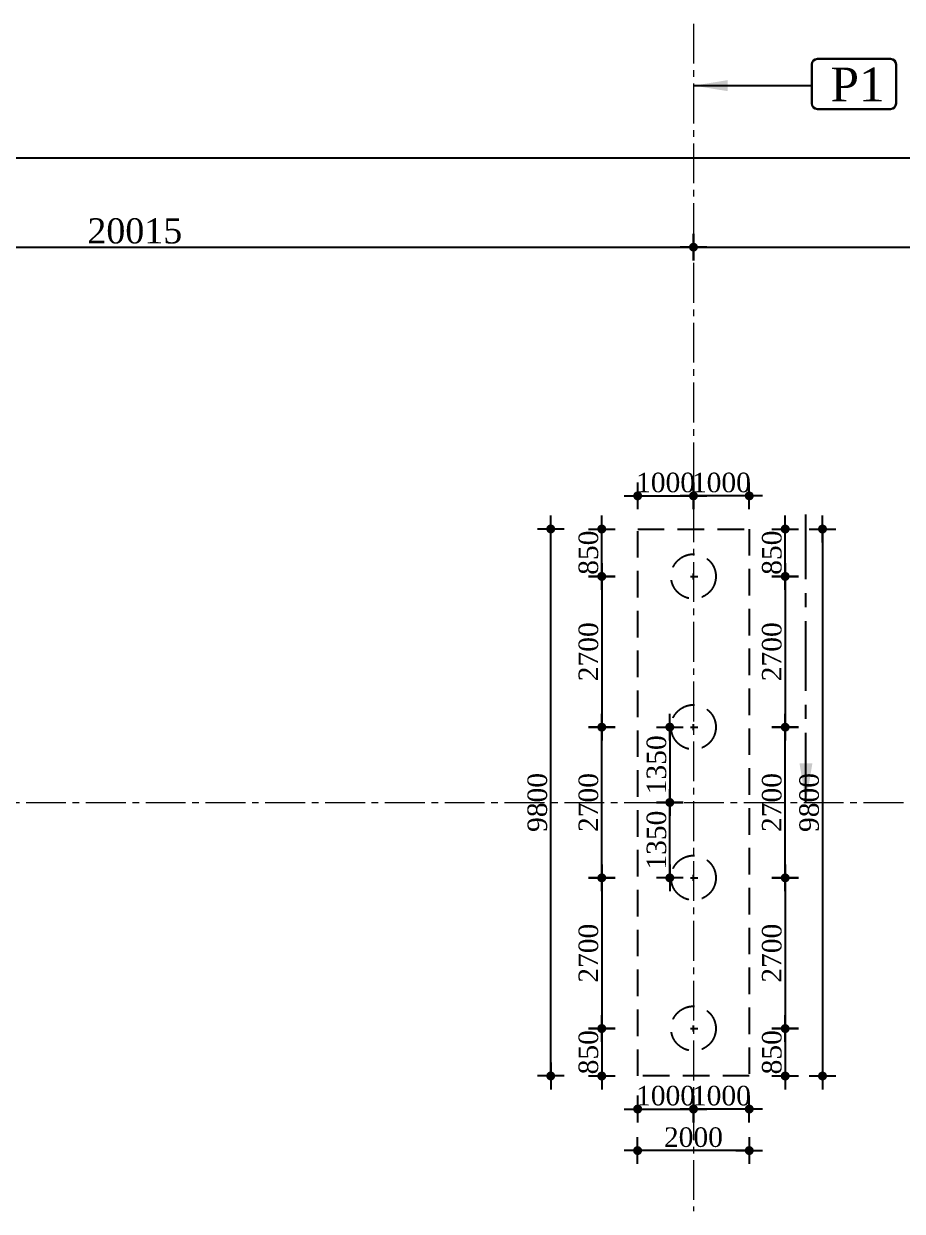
# Model space of a CAD drawing. Header units: millimetres. Extents: x 645430 to 1329725, y -477752 to 44877.
# Drawn here: x 1259694 to 1275431, y -287165 to -265889 of the extents above; entities that cross this region are included whole.
import ezdxf

# ---------------------------------------------------------------- set-up
doc = ezdxf.new("R2010")
doc.units = ezdxf.units.MM
doc.header["$LTSCALE"] = 250
doc.header["$PDMODE"] = 2
for name, pattern in [('ACAD_ISO10W100', [18, 12, -3, 0, -3]), ('CENTER', [2, 1.25, -0.25, 0.25, -0.25]), ('CENTER2', [28.575, 19.05, -3.175, 3.175, -3.175]), ('DASHED', [19.05, 12.7, -6.35]), ('HIDDEN', [9.525, 6.35, -3.175])]:
    doc.linetypes.add(name, pattern=pattern)
for name, color, linetype in [('Center Line', 34, 'Continuous'), ('dim', 4, 'Continuous'), ('Dimision', 4, 'Continuous'), ('Pile', 11, 'Continuous'), ('Pire Line', 11, 'Continuous'), ('TXT', 7, 'Continuous')]:
    doc.layers.add(name, color=color, linetype=linetype)
for name, color, linetype, lineweight in [('centerline', 105, 'ACAD_ISO10W100', 15), ('Diamention', 8, 'Continuous', 25), ('Dimention', 7, 'Continuous', 25)]:
    doc.layers.add(name, color=color, linetype=linetype, lineweight=lineweight)
doc.styles.get("Standard").update_dxf_attribs({"font": 'times.ttf'})
doc.styles.add('TNR', font='times.ttf')
doc.dimstyles.new('ISO-125', dxfattribs={"dimtxt": 125, "dimasz": 1.2, "dimexe": 75, "dimexo": 75, "dimgap": 60, "dimtad": 1, "dimdec": 0, "dimtxsty": 'Standard', "dimblk": 'D_TIC', "dimcen": 52.5, "dimclrd": 256, "dimclre": 256, "dimclrt": 256, "dimadec": 0, "dimazin": 0, "dimtfac": 1, "dimtdec": 0, "dimtix": 1, "dimtmove": 0, "dimatfit": 3, "dimldrblk": 'DOT', "dimfxl": 75, "dimfxlon": 1, "dimlwd": -1, "dimarcsym": 0})
doc.dimstyles.get("Standard").update_dxf_attribs({"dimtxt": 0.5, "dimasz": 0.18, "dimexe": 0.18, "dimexo": 0.0625, "dimgap": 0.09, "dimtad": 0, "dimtih": 1, "dimtoh": 1, "dimdec": 4, "dimzin": 0, "dimdsep": 46, "dimtxsty": 'Standard', "dimcen": 0.09, "dimadec": 0, "dimazin": 0, "dimtfac": 1, "dimtdec": 4, "dimtofl": 0, "dimtmove": 0, "dimatfit": 3, "dimfxl": 1, "dimtolj": 1, "dimtzin": 0, "dimarcsym": 0})

# ---------------------------------------------------------------- blocks, each defined once
blk = doc.blocks.new('D_TIC')
at = {"layer": 'Dimision', "ltscale": 5}
for p, q in [((0, 60), (0, -60)), ((-60, 0), (60, 0))]:
    blk.add_line(p, q, dxfattribs=at)
at = {"layer": 'Dimision', "ltscale": 5, "const_width": 20}
blk.add_lwpolyline([(-10, 0, 1), (10, 0, 1)], format="xyb", close=True, dxfattribs=at)
blk = doc.blocks.new('*D505')
at = {"layer": 'Defpoints', "color": 0, "ltscale": 10, "transparency": 16777216}
for p in [(1251676, -268295), (1251676, -271607, 0), (1321736, -274476, 0)]:
    blk.add_point(p, dxfattribs=at)
at = {"layer": 'dim', "lineweight": -2, "ltscale": 10, "transparency": 16777216}
for p, q in [((1251676, -268370), (1251676, -268220)), ((1321736, -268370), (1321736, -268220))]:
    blk.add_line(p, q, dxfattribs=at)
at = {"layer": 'dim', "ltscale": 10, "transparency": 16777216}
blk.add_line((1321732, -268295), (1251680, -268295), dxfattribs=at)
at = {"layer": 'dim', "ltscale": 10, "transparency": 16777216, "xscale": 4, "yscale": 4, "zscale": 4, "rotation": 180}
blk.add_blockref('D_TIC', (1251676, -268295), dxfattribs=at)
at = {"layer": 'dim', "ltscale": 10, "transparency": 16777216, "xscale": 4, "yscale": 4, "zscale": 4}
blk.add_blockref('D_TIC', (1321736, -268295), dxfattribs=at)
at = {"layer": 'dim', "ltscale": 10, "transparency": 16777216, "insert": (1286706, -268005), "char_height": 450, "attachment_point": 5}
blk.add_mtext('70060', dxfattribs=at)
blk = doc.blocks.new('_Dot')
at = {"color": 0, "linetype": 'ByBlock', "lineweight": -2}
blk.add_line((-0.5, 0), (-1, 0), dxfattribs=at)
at = {"color": 0, "linetype": 'ByBlock', "const_width": 0.5}
blk.add_lwpolyline([(-0.25, 0, 1), (0.25, 0, 1)], format="xyb", close=True, dxfattribs=at)
blk = doc.blocks.new('*D506')
at = {"layer": 'Defpoints', "color": 0, "ltscale": 10, "transparency": 16777216}
for p in [(1301721, -269892), (1301721, -271474, 0), (1271691, -272760, 0)]:
    blk.add_point(p, dxfattribs=at)
at = {"layer": 'dim', "lineweight": -2, "ltscale": 10, "transparency": 16777216}
for p, q in [((1271691, -269967), (1271691, -269817)), ((1301721, -269967), (1301721, -269817))]:
    blk.add_line(p, q, dxfattribs=at)
at = {"layer": 'dim', "ltscale": 10, "transparency": 16777216}
blk.add_line((1271695, -269892), (1301717, -269892), dxfattribs=at)
at = {"layer": 'dim', "ltscale": 10, "transparency": 16777216, "xscale": 4, "yscale": 4, "zscale": 4, "rotation": 180}
blk.add_blockref('D_TIC', (1271691, -269892), dxfattribs=at)
at = {"layer": 'dim', "ltscale": 10, "transparency": 16777216, "xscale": 4, "yscale": 4, "zscale": 4}
blk.add_blockref('D_TIC', (1301721, -269892), dxfattribs=at)
at = {"layer": 'dim', "ltscale": 10, "transparency": 16777216, "insert": (1286706, -269603), "char_height": 450, "attachment_point": 5}
blk.add_mtext('30030', dxfattribs=at)
blk = doc.blocks.new('*D513')
at = {"layer": 'Defpoints', "color": 0, "ltscale": 10, "transparency": 16777216}
for p in [(1271691, -269108, 0), (1251676, -269436, 0), (1271691, -269892)]:
    blk.add_point(p, dxfattribs=at)
at = {"layer": 'dim', "lineweight": -2, "ltscale": 10, "transparency": 16777216}
for p, q in [((1251676, -269817), (1251676, -269967)), ((1271691, -269817), (1271691, -269967))]:
    blk.add_line(p, q, dxfattribs=at)
at = {"layer": 'dim', "ltscale": 10, "transparency": 16777216}
blk.add_line((1251680, -269892), (1271687, -269892), dxfattribs=at)
at = {"layer": 'dim', "ltscale": 10, "transparency": 16777216, "xscale": 4, "yscale": 4, "zscale": 4, "rotation": 180}
blk.add_blockref('D_TIC', (1251676, -269892), dxfattribs=at)
at = {"layer": 'dim', "ltscale": 10, "transparency": 16777216, "xscale": 4, "yscale": 4, "zscale": 4}
blk.add_blockref('D_TIC', (1271691, -269892), dxfattribs=at)
at = {"layer": 'dim', "ltscale": 10, "transparency": 16777216, "insert": (1261683, -269603), "char_height": 450, "attachment_point": 5}
blk.add_mtext('20015', dxfattribs=at)
blk = doc.blocks.new('*D467')
at = {"layer": 'Defpoints', "color": 0, "ltscale": 10, "transparency": 16777216}
for p in [(1273290, -274942), (1273290, -284742), (1274002, -284742)]:
    blk.add_point(p, dxfattribs=at)
at = {"layer": 'dim', "lineweight": -2, "ltscale": 10, "transparency": 16777216}
for p, q in [((1273927, -274942), (1274077, -274942)), ((1273927, -284742), (1274077, -284742))]:
    blk.add_line(p, q, dxfattribs=at)
at = {"layer": 'dim', "ltscale": 10, "transparency": 16777216}
blk.add_line((1274002, -274946), (1274002, -284738), dxfattribs=at)
at = {"layer": 'dim', "ltscale": 10, "transparency": 16777216, "xscale": 4, "yscale": 4, "zscale": 4}
for p, rotation in [((1274002, -274942), 90), ((1274002, -284742), 270)]:
    blk.add_blockref('D_TIC', p, dxfattribs=dict(at, rotation=rotation))
at = {"layer": 'dim', "ltscale": 10, "transparency": 16777216, "insert": (1273764, -279842), "char_height": 350, "attachment_point": 5, "rotation": 90}
blk.add_mtext('9800', dxfattribs=at)
blk = doc.blocks.new('*D468')
at = {"layer": 'Defpoints', "color": 0, "ltscale": 10, "transparency": 16777216}
for p in [(1272908, -275791), (1272908, -278492), (1273334, -278492)]:
    blk.add_point(p, dxfattribs=at)
at = {"layer": 'dim', "lineweight": -2, "ltscale": 10, "transparency": 16777216}
for p, q in [((1273259, -275791), (1273409, -275791)), ((1273259, -278492), (1273409, -278492))]:
    blk.add_line(p, q, dxfattribs=at)
at = {"layer": 'dim', "ltscale": 10, "transparency": 16777216}
blk.add_line((1273334, -275795), (1273334, -278488), dxfattribs=at)
at = {"layer": 'dim', "ltscale": 10, "transparency": 16777216, "xscale": 4, "yscale": 4, "zscale": 4}
for p, rotation in [((1273334, -275791), 90), ((1273334, -278492), 270)]:
    blk.add_blockref('D_TIC', p, dxfattribs=dict(at, rotation=rotation))
at = {"layer": 'dim', "ltscale": 10, "transparency": 16777216, "insert": (1273095, -277141), "char_height": 350, "attachment_point": 5, "rotation": 90}
blk.add_mtext('2700', dxfattribs=at)
blk = doc.blocks.new('*D469')
at = {"layer": 'Defpoints', "color": 0, "ltscale": 10, "transparency": 16777216}
for p in [(1272908, -283892), (1273088, -284742), (1273334, -284742)]:
    blk.add_point(p, dxfattribs=at)
at = {"layer": 'dim', "lineweight": -2, "ltscale": 10, "transparency": 16777216}
for p, q in [((1273259, -283892), (1273409, -283892)), ((1273259, -284742), (1273409, -284742))]:
    blk.add_line(p, q, dxfattribs=at)
at = {"layer": 'dim', "ltscale": 10, "transparency": 16777216}
blk.add_line((1273334, -283896), (1273334, -284738), dxfattribs=at)
at = {"layer": 'dim', "ltscale": 10, "transparency": 16777216, "xscale": 4, "yscale": 4, "zscale": 4}
for p, rotation in [((1273334, -283892), 90), ((1273334, -284742), 270)]:
    blk.add_blockref('D_TIC', p, dxfattribs=dict(at, rotation=rotation))
at = {"layer": 'dim', "ltscale": 10, "transparency": 16777216, "insert": (1273096, -284317), "char_height": 350, "attachment_point": 5, "rotation": 90}
blk.add_mtext('850', dxfattribs=at)
blk = doc.blocks.new('*D470')
at = {"layer": 'Defpoints', "color": 0, "ltscale": 10, "transparency": 16777216}
for p in [(1273088, -274942), (1273334, -274942), (1272908, -275791)]:
    blk.add_point(p, dxfattribs=at)
at = {"layer": 'dim', "lineweight": -2, "ltscale": 10, "transparency": 16777216}
for p, q in [((1273259, -274942), (1273409, -274942)), ((1273259, -275791), (1273409, -275791))]:
    blk.add_line(p, q, dxfattribs=at)
at = {"layer": 'dim', "ltscale": 10, "transparency": 16777216}
blk.add_line((1273334, -275787), (1273334, -274946), dxfattribs=at)
at = {"layer": 'dim', "ltscale": 10, "transparency": 16777216, "xscale": 4, "yscale": 4, "zscale": 4}
for p, rotation in [((1273334, -274942), 90), ((1273334, -275791), 270)]:
    blk.add_blockref('D_TIC', p, dxfattribs=dict(at, rotation=rotation))
at = {"layer": 'dim', "ltscale": 10, "transparency": 16777216, "insert": (1273096, -275366), "char_height": 350, "attachment_point": 5, "rotation": 90}
blk.add_mtext('850', dxfattribs=at)
blk = doc.blocks.new('*D471')
at = {"layer": 'Defpoints', "color": 0, "ltscale": 10, "transparency": 16777216}
for p in [(1272908, -278492), (1273334, -278492), (1272708, -281192)]:
    blk.add_point(p, dxfattribs=at)
at = {"layer": 'dim', "lineweight": -2, "ltscale": 10, "transparency": 16777216}
for p, q in [((1273259, -278492), (1273409, -278492)), ((1273259, -281192), (1273409, -281192))]:
    blk.add_line(p, q, dxfattribs=at)
at = {"layer": 'dim', "ltscale": 10, "transparency": 16777216}
blk.add_line((1273334, -281188), (1273334, -278496), dxfattribs=at)
at = {"layer": 'dim', "ltscale": 10, "transparency": 16777216, "xscale": 4, "yscale": 4, "zscale": 4}
for p, rotation in [((1273334, -278492), 90), ((1273334, -281192), 270)]:
    blk.add_blockref('D_TIC', p, dxfattribs=dict(at, rotation=rotation))
at = {"layer": 'dim', "ltscale": 10, "transparency": 16777216, "insert": (1273095, -279842), "char_height": 350, "attachment_point": 5, "rotation": 90}
blk.add_mtext('2700', dxfattribs=at)
blk = doc.blocks.new('*D472')
at = {"layer": 'Defpoints', "color": 0, "ltscale": 10, "transparency": 16777216}
for p in [(1271691, -283891), (1269985, -284742), (1270048, -284742)]:
    blk.add_point(p, dxfattribs=at)
at = {"layer": 'dim', "lineweight": -2, "ltscale": 10, "transparency": 16777216}
for p, q in [((1270123, -283891), (1269973, -283891)), ((1270048, -284742), (1270123, -284742))]:
    blk.add_line(p, q, dxfattribs=at)
at = {"layer": 'dim', "ltscale": 10, "transparency": 16777216}
blk.add_line((1270048, -283895), (1270048, -284738), dxfattribs=at)
at = {"layer": 'dim', "ltscale": 10, "transparency": 16777216, "xscale": 4, "yscale": 4, "zscale": 4}
for p, rotation in [((1270048, -283891), 90), ((1270048, -284742), 270)]:
    blk.add_blockref('D_TIC', p, dxfattribs=dict(at, rotation=rotation))
at = {"layer": 'dim', "ltscale": 10, "transparency": 16777216, "insert": (1269810, -284316), "char_height": 350, "attachment_point": 5, "rotation": 90}
blk.add_mtext('850', dxfattribs=at)
blk = doc.blocks.new('*D473')
at = {"layer": 'Defpoints', "color": 0, "ltscale": 10, "transparency": 16777216}
for p in [(1270048, -274942), (1270691, -274942), (1271691, -275791)]:
    blk.add_point(p, dxfattribs=at)
at = {"layer": 'dim', "lineweight": -2, "ltscale": 10, "transparency": 16777216}
for p, q in [((1270123, -274942), (1269973, -274942)), ((1270123, -275791), (1269973, -275791))]:
    blk.add_line(p, q, dxfattribs=at)
at = {"layer": 'dim', "ltscale": 10, "transparency": 16777216}
blk.add_line((1270048, -275787), (1270048, -274946), dxfattribs=at)
at = {"layer": 'dim', "ltscale": 10, "transparency": 16777216, "xscale": 4, "yscale": 4, "zscale": 4}
for p, rotation in [((1270048, -274942), 90), ((1270048, -275791), 270)]:
    blk.add_blockref('D_TIC', p, dxfattribs=dict(at, rotation=rotation))
at = {"layer": 'dim', "ltscale": 10, "transparency": 16777216, "insert": (1269810, -275366), "char_height": 350, "attachment_point": 5, "rotation": 90}
blk.add_mtext('850', dxfattribs=at)
blk = doc.blocks.new('*D474')
at = {"layer": 'Defpoints', "color": 0, "ltscale": 10, "transparency": 16777216}
for p in [(1272708, -281192), (1272908, -283892), (1273334, -283892)]:
    blk.add_point(p, dxfattribs=at)
at = {"layer": 'dim', "lineweight": -2, "ltscale": 10, "transparency": 16777216}
for p, q in [((1273259, -281192), (1273409, -281192)), ((1273259, -283892), (1273409, -283892))]:
    blk.add_line(p, q, dxfattribs=at)
at = {"layer": 'dim', "ltscale": 10, "transparency": 16777216}
blk.add_line((1273334, -281196), (1273334, -283888), dxfattribs=at)
at = {"layer": 'dim', "ltscale": 10, "transparency": 16777216, "xscale": 4, "yscale": 4, "zscale": 4}
for p, rotation in [((1273334, -281192), 90), ((1273334, -283892), 270)]:
    blk.add_blockref('D_TIC', p, dxfattribs=dict(at, rotation=rotation))
at = {"layer": 'dim', "ltscale": 10, "transparency": 16777216, "insert": (1273095, -282542), "char_height": 350, "attachment_point": 5, "rotation": 90}
blk.add_mtext('2700', dxfattribs=at)
blk = doc.blocks.new('*D515')
at = {"layer": 'Defpoints', "color": 0, "ltscale": 10, "transparency": 16777216}
for p in [(1271691, -283944), (1272690, -284742), (1271691, -285334)]:
    blk.add_point(p, dxfattribs=at)
at = {"layer": 'dim', "lineweight": -2, "ltscale": 10, "transparency": 16777216}
for p, q in [((1271691, -285259), (1271691, -285409)), ((1272690, -285259), (1272690, -285409))]:
    blk.add_line(p, q, dxfattribs=at)
at = {"layer": 'dim', "ltscale": 10, "transparency": 16777216}
for p, q in [((1271687, -285334), (1271683, -285334)), ((1272690, -285334), (1271691, -285334)), ((1272694, -285334), (1272698, -285334))]:
    blk.add_line(p, q, dxfattribs=at)
at = {"layer": 'dim', "ltscale": 10, "transparency": 16777216, "xscale": 4, "yscale": 4, "zscale": 4}
blk.add_blockref('D_TIC', (1271691, -285334), dxfattribs=at)
at = {"layer": 'dim', "ltscale": 10, "transparency": 16777216, "xscale": 4, "yscale": 4, "zscale": 4, "rotation": 180}
blk.add_blockref('D_TIC', (1272690, -285334), dxfattribs=at)
at = {"layer": 'dim', "ltscale": 10, "transparency": 16777216, "insert": (1272191, -285096), "char_height": 350, "attachment_point": 5}
blk.add_mtext('1000', dxfattribs=at)
blk = doc.blocks.new('*D479')
at = {"layer": 'Defpoints', "color": 0, "ltscale": 10, "transparency": 16777216}
for p in [(1271691, -283944), (1270691, -284742), (1271691, -285334)]:
    blk.add_point(p, dxfattribs=at)
at = {"layer": 'dim', "lineweight": -2, "ltscale": 10, "transparency": 16777216}
for p, q in [((1270691, -285259), (1270691, -285409)), ((1271691, -285259), (1271691, -285409))]:
    blk.add_line(p, q, dxfattribs=at)
at = {"layer": 'dim', "ltscale": 10, "transparency": 16777216}
for p, q in [((1270687, -285334), (1270683, -285334)), ((1270691, -285334), (1271691, -285334)), ((1271695, -285334), (1271699, -285334))]:
    blk.add_line(p, q, dxfattribs=at)
at = {"layer": 'dim', "ltscale": 10, "transparency": 16777216, "xscale": 4, "yscale": 4, "zscale": 4}
blk.add_blockref('D_TIC', (1270691, -285334), dxfattribs=at)
at = {"layer": 'dim', "ltscale": 10, "transparency": 16777216, "xscale": 4, "yscale": 4, "zscale": 4, "rotation": 180}
blk.add_blockref('D_TIC', (1271691, -285334), dxfattribs=at)
at = {"layer": 'dim', "ltscale": 10, "transparency": 16777216, "insert": (1271191, -285096), "char_height": 350, "attachment_point": 5}
blk.add_mtext('1000', dxfattribs=at)
blk = doc.blocks.new('*D480')
at = {"layer": 'Defpoints', "color": 0, "ltscale": 10, "transparency": 16777216}
for p in [(1270690, -284213), (1272690, -284244), (1270690, -286078)]:
    blk.add_point(p, dxfattribs=at)
at = {"layer": 'dim', "lineweight": -2, "ltscale": 10, "transparency": 16777216}
for p, q in [((1270690, -286003), (1270690, -286153)), ((1272690, -286003), (1272690, -286153))]:
    blk.add_line(p, q, dxfattribs=at)
at = {"layer": 'dim', "ltscale": 10, "transparency": 16777216}
blk.add_line((1272686, -286078), (1270694, -286078), dxfattribs=at)
at = {"layer": 'dim', "ltscale": 10, "transparency": 16777216, "xscale": 4, "yscale": 4, "zscale": 4, "rotation": 180}
blk.add_blockref('D_TIC', (1270690, -286078), dxfattribs=at)
at = {"layer": 'dim', "ltscale": 10, "transparency": 16777216, "xscale": 4, "yscale": 4, "zscale": 4}
blk.add_blockref('D_TIC', (1272690, -286078), dxfattribs=at)
at = {"layer": 'dim', "ltscale": 10, "transparency": 16777216, "insert": (1271690, -285840), "char_height": 350, "attachment_point": 5}
blk.add_mtext('2000', dxfattribs=at)
blk = doc.blocks.new('*D481')
at = {"layer": 'Defpoints', "color": 0, "ltscale": 10, "transparency": 16777216}
for p in [(1271691, -274348), (1272690, -274941), (1271691, -275739)]:
    blk.add_point(p, dxfattribs=at)
at = {"layer": 'dim', "ltscale": 10, "transparency": 16777216}
for p, q in [((1271687, -274348), (1271683, -274348)), ((1272690, -274348), (1271691, -274348)), ((1272694, -274348), (1272698, -274348))]:
    blk.add_line(p, q, dxfattribs=at)
at = {"layer": 'dim', "lineweight": -2, "ltscale": 10, "transparency": 16777216}
for p, q in [((1271691, -274423), (1271691, -274273)), ((1272690, -274423), (1272690, -274273))]:
    blk.add_line(p, q, dxfattribs=at)
at = {"layer": 'dim', "ltscale": 10, "transparency": 16777216, "xscale": 4, "yscale": 4, "zscale": 4}
blk.add_blockref('D_TIC', (1271691, -274348), dxfattribs=at)
at = {"layer": 'dim', "ltscale": 10, "transparency": 16777216, "xscale": 4, "yscale": 4, "zscale": 4, "rotation": 180}
blk.add_blockref('D_TIC', (1272690, -274348), dxfattribs=at)
at = {"layer": 'dim', "ltscale": 10, "transparency": 16777216, "insert": (1272191, -274110), "char_height": 350, "attachment_point": 5}
blk.add_mtext('1000', dxfattribs=at)
blk = doc.blocks.new('*D482')
at = {"layer": 'Defpoints', "color": 0, "ltscale": 10, "transparency": 16777216}
for p in [(1271691, -274348), (1270691, -274941), (1271691, -275739)]:
    blk.add_point(p, dxfattribs=at)
at = {"layer": 'dim', "ltscale": 10, "transparency": 16777216}
for p, q in [((1270687, -274348), (1270683, -274348)), ((1270691, -274348), (1271691, -274348)), ((1271695, -274348), (1271699, -274348))]:
    blk.add_line(p, q, dxfattribs=at)
at = {"layer": 'dim', "lineweight": -2, "ltscale": 10, "transparency": 16777216}
for p, q in [((1270691, -274423), (1270691, -274273)), ((1271691, -274423), (1271691, -274273))]:
    blk.add_line(p, q, dxfattribs=at)
at = {"layer": 'dim', "ltscale": 10, "transparency": 16777216, "xscale": 4, "yscale": 4, "zscale": 4}
blk.add_blockref('D_TIC', (1270691, -274348), dxfattribs=at)
at = {"layer": 'dim', "ltscale": 10, "transparency": 16777216, "xscale": 4, "yscale": 4, "zscale": 4, "rotation": 180}
blk.add_blockref('D_TIC', (1271691, -274348), dxfattribs=at)
at = {"layer": 'dim', "ltscale": 10, "transparency": 16777216, "insert": (1271191, -274110), "char_height": 350, "attachment_point": 5}
blk.add_mtext('1000', dxfattribs=at)
blk = doc.blocks.new('*D483')
at = {"layer": 'Defpoints', "color": 0, "ltscale": 10, "transparency": 16777216}
for p in [(1270474, -275791), (1270048, -278492), (1270474, -278492)]:
    blk.add_point(p, dxfattribs=at)
at = {"layer": 'dim', "lineweight": -2, "ltscale": 10, "transparency": 16777216}
for p, q in [((1270123, -275791), (1269973, -275791)), ((1270123, -278492), (1269973, -278492))]:
    blk.add_line(p, q, dxfattribs=at)
at = {"layer": 'dim', "ltscale": 10, "transparency": 16777216}
blk.add_line((1270048, -275795), (1270048, -278488), dxfattribs=at)
at = {"layer": 'dim', "ltscale": 10, "transparency": 16777216, "xscale": 4, "yscale": 4, "zscale": 4}
for p, rotation in [((1270048, -275791), 90), ((1270048, -278492), 270)]:
    blk.add_blockref('D_TIC', p, dxfattribs=dict(at, rotation=rotation))
at = {"layer": 'dim', "ltscale": 10, "transparency": 16777216, "insert": (1269810, -277141), "char_height": 350, "attachment_point": 5, "rotation": 90}
blk.add_mtext('2700', dxfattribs=at)
blk = doc.blocks.new('*D484')
at = {"layer": 'Defpoints', "color": 0, "ltscale": 10, "transparency": 16777216}
for p in [(1270048, -278492), (1270474, -278492), (1270674, -281192)]:
    blk.add_point(p, dxfattribs=at)
at = {"layer": 'dim', "lineweight": -2, "ltscale": 10, "transparency": 16777216}
for p, q in [((1270123, -278492), (1269973, -278492)), ((1270123, -281192), (1269973, -281192))]:
    blk.add_line(p, q, dxfattribs=at)
at = {"layer": 'dim', "ltscale": 10, "transparency": 16777216}
blk.add_line((1270048, -281188), (1270048, -278496), dxfattribs=at)
at = {"layer": 'dim', "ltscale": 10, "transparency": 16777216, "xscale": 4, "yscale": 4, "zscale": 4}
for p, rotation in [((1270048, -278492), 90), ((1270048, -281192), 270)]:
    blk.add_blockref('D_TIC', p, dxfattribs=dict(at, rotation=rotation))
at = {"layer": 'dim', "ltscale": 10, "transparency": 16777216, "insert": (1269810, -279842), "char_height": 350, "attachment_point": 5, "rotation": 90}
blk.add_mtext('2700', dxfattribs=at)
blk = doc.blocks.new('*D485')
at = {"layer": 'Defpoints', "color": 0, "ltscale": 10, "transparency": 16777216}
for p in [(1270674, -281192), (1270048, -283892), (1270474, -283892)]:
    blk.add_point(p, dxfattribs=at)
at = {"layer": 'dim', "lineweight": -2, "ltscale": 10, "transparency": 16777216}
for p, q in [((1270123, -281192), (1269973, -281192)), ((1270123, -283892), (1269973, -283892))]:
    blk.add_line(p, q, dxfattribs=at)
at = {"layer": 'dim', "ltscale": 10, "transparency": 16777216}
blk.add_line((1270048, -281196), (1270048, -283888), dxfattribs=at)
at = {"layer": 'dim', "ltscale": 10, "transparency": 16777216, "xscale": 4, "yscale": 4, "zscale": 4}
for p, rotation in [((1270048, -281192), 90), ((1270048, -283892), 270)]:
    blk.add_blockref('D_TIC', p, dxfattribs=dict(at, rotation=rotation))
at = {"layer": 'dim', "ltscale": 10, "transparency": 16777216, "insert": (1269810, -282542), "char_height": 350, "attachment_point": 5, "rotation": 90}
blk.add_mtext('2700', dxfattribs=at)
blk = doc.blocks.new('*D486')
at = {"layer": 'Defpoints', "color": 0, "ltscale": 10, "transparency": 16777216}
for p in [(1271267, -279841), (1271691, -279841, 0), (1271893, -281192)]:
    blk.add_point(p, dxfattribs=at)
at = {"layer": 'dim', "lineweight": -2, "ltscale": 10, "transparency": 16777216}
for p, q in [((1271342, -279841), (1271192, -279841)), ((1271342, -281192), (1271192, -281192))]:
    blk.add_line(p, q, dxfattribs=at)
at = {"layer": 'dim', "ltscale": 10, "transparency": 16777216}
blk.add_line((1271267, -281188), (1271267, -279845), dxfattribs=at)
at = {"layer": 'dim', "ltscale": 10, "transparency": 16777216, "xscale": 4, "yscale": 4, "zscale": 4}
for p, rotation in [((1271267, -279841), 90), ((1271267, -281192), 270)]:
    blk.add_blockref('D_TIC', p, dxfattribs=dict(at, rotation=rotation))
at = {"layer": 'dim', "ltscale": 10, "transparency": 16777216, "insert": (1271029, -280516), "char_height": 350, "attachment_point": 5, "rotation": 90}
blk.add_mtext('1350', dxfattribs=at)
blk = doc.blocks.new('*D487')
at = {"layer": 'Defpoints', "color": 0, "ltscale": 10, "transparency": 16777216}
for p in [(1271893, -278491), (1271267, -279841), (1271691, -279841, 0)]:
    blk.add_point(p, dxfattribs=at)
at = {"layer": 'dim', "lineweight": -2, "ltscale": 10, "transparency": 16777216}
for p, q in [((1271342, -278491), (1271192, -278491)), ((1271342, -279841), (1271192, -279841))]:
    blk.add_line(p, q, dxfattribs=at)
at = {"layer": 'dim', "ltscale": 10, "transparency": 16777216}
blk.add_line((1271267, -278495), (1271267, -279837), dxfattribs=at)
at = {"layer": 'dim', "ltscale": 10, "transparency": 16777216, "xscale": 4, "yscale": 4, "zscale": 4}
for p, rotation in [((1271267, -278491), 90), ((1271267, -279841), 270)]:
    blk.add_blockref('D_TIC', p, dxfattribs=dict(at, rotation=rotation))
at = {"layer": 'dim', "ltscale": 10, "transparency": 16777216, "insert": (1271029, -279166), "char_height": 350, "attachment_point": 5, "rotation": 90}
blk.add_mtext('1350', dxfattribs=at)
blk = doc.blocks.new('*D488')
at = {"layer": 'Defpoints', "color": 0, "ltscale": 10, "transparency": 16777216}
for p in [(1269134, -274941), (1270691, -274941), (1270689, -284741, 0)]:
    blk.add_point(p, dxfattribs=at)
at = {"layer": 'dim', "lineweight": -2, "ltscale": 10, "transparency": 16777216}
for p, q in [((1269209, -274941), (1269059, -274941)), ((1269209, -284741), (1269059, -284741))]:
    blk.add_line(p, q, dxfattribs=at)
at = {"layer": 'dim', "ltscale": 10, "transparency": 16777216}
blk.add_line((1269134, -284737), (1269134, -274945), dxfattribs=at)
at = {"layer": 'dim', "ltscale": 10, "transparency": 16777216, "xscale": 4, "yscale": 4, "zscale": 4}
for p, rotation in [((1269134, -274941), 90), ((1269134, -284741), 270)]:
    blk.add_blockref('D_TIC', p, dxfattribs=dict(at, rotation=rotation))
at = {"layer": 'dim', "ltscale": 10, "transparency": 16777216, "insert": (1268895, -279841), "char_height": 350, "attachment_point": 5, "rotation": 90}
blk.add_mtext('9800', dxfattribs=at)

msp = doc.modelspace()

# ---------------------------------------------------------------- linework, layer by layer
at = {"color": 5, "lineweight": 30}
for p, q in [((1275220.2, -266519.3, -4.6), (1273912, -266519.3, -4.6)), ((1273812, -266619.3, -4.6), (1273812, -267317.2, -4.6)), ((1275320.2, -267317.2, -4.6), (1275320.2, -266619.3, -4.6)), ((1273912, -267417.2, -4.6), (1275220.2, -267417.2, -4.6))]:
    msp.add_line(p, q, dxfattribs=at)
for centre, start, end in [((1273912, -266619.3, -4.6), 90, 180), ((1275220.2, -266619.3, -4.6), 0, 90), ((1273912, -267317.2, -4.6), 180, 270), ((1275220.2, -267317.2, -4.6), 270, 0)]:
    msp.add_arc(centre, 100, start, end, dxfattribs=at)
at = {"layer": 'Center Line'}
for p, q in [((1271638.4, -275791.2, 0), (1271768.4, -275791.2, 0)), ((1271690.9, -275843.7, 0), (1271690.9, -275738.7, 0)), ((1271638.4, -278491.6, 0), (1271768.4, -278491.6, 0)), ((1271690.9, -278544.1, 0), (1271690.9, -278439.1, 0)), ((1271638.4, -281191.6, 0), (1271768.4, -281191.6, 0)), ((1271690.9, -281244.1, 0), (1271690.9, -281139.1, 0)), ((1271638.4, -283891.6, 0), (1271768.4, -283891.6, 0)), ((1271690.9, -283943.6, 0), (1271690.9, -283838.6, 0)), ((1271690.9, -283944.1, 0), (1271690.9, -283839.1, 0))]:
    msp.add_line(p, q, dxfattribs=at)
at = {"layer": 'centerline', "linetype": 'CENTER2', "ltscale": 0.15}
msp.add_line((1271690.9, -265889.1, 0), (1271690.9, -287165, 0), dxfattribs=at)
msp.add_lwpolyline([(1246875.9, -279841.1), (1326961.1, -279841.1)], dxfattribs=at)
at = {"layer": 'Pile', "linetype": 'DASHED', "ltscale": 0.15}
for p, q in [((1270691.4, -284740.6, 0), (1270691.4, -274941.6, 0)), ((1270691.4, -274941.6, 0), (1272690.4, -274941.6, 0)), ((1272690.4, -274941.6, 0), (1272690.4, -284741.6, 0)), ((1272690.4, -284741.6, 0), (1270691.4, -284740.6, 0))]:
    msp.add_line(p, q, dxfattribs=at)
at = {"layer": 'Pire Line', "linetype": 'HIDDEN', "ltscale": 0.3}
for centre in [(1271690.9, -275791.2, 0), (1271690.9, -278491.6, 0), (1271690.9, -281191.6, 0), (1271690.9, -283891.6, 0)]:
    msp.add_circle(centre, 400.4, dxfattribs=at)

# ---------------------------------------------------------------- texts
at = {"layer": 'TXT', "style": 'TNR'}
msp.add_text('P1', height=607.5, dxfattribs=at).set_placement((1274145.6, -267280.9, -4.6))

# ---------------------------------------------------------------- dimensions: what is measured, and where the dimension line sits
at = {"layer": 'dim', "color": 2, "ltscale": 10}
dim = msp.add_linear_dim(base=(1251675.9, -268294.6, 0), p1=(1321736.1, -274476.4, 0), p2=(1251675.9, -271606.7, 0), dimstyle='ISO-125', override={"dimtxt": 450, "dimasz": 4, "dimtmove": 1}, dxfattribs=at)
dim.commit()
dim.dimension.update_dxf_attribs({"geometry": '*D505', "text_midpoint": (1286706, -268005.1, 0)})
at = {"layer": 'dim', "ltscale": 10}
for base, p1, p2, override, picture, middle in [((1271690.9, -269892.3), (1251675.9, -269436.3, 0), (1271690.9, -269108.4, 0), {"dimtxt": 450, "dimasz": 4, "dimtmove": 1}, '*D513', (1261683.4, -269603.4)), ((1301720.9, -269892.3), (1271690.9, -272760.3, 0), (1301720.9, -271474.3, 0), {"dimtxt": 450, "dimasz": 4, "dimtmove": 1}, '*D506', (1286705.9, -269603.4)), ((1271690.9296998, -274348.0298104, 0.0000014), (1272690.4296998, -274940.618493, 0.0000014), (1271690.9296998, -275738.559825, 0.0000014), {"dimtxt": 350, "dimasz": 4, "dimtmove": 1}, '*D481', (1272190.6796998, -274110.0016922, 0.0000014)), ((1271690.9296998, -285334.1417629, 0.0000014), (1272690.4296998, -284741.5530803, 0.0000014), (1271690.9296998, -283943.6117483, 0.0000014), {"dimtxt": 350, "dimasz": 4, "dimtmove": 1}, '*D515', (1272190.6796998, -285096.1136447, 0.0000014)), ((1270690.4, -286078.5, 0), (1272690.4, -284243.9, 0), (1270690.4, -284213.2, 0), {"dimtxt": 350, "dimasz": 4, "dimtmove": 1}, '*D480', (1271690.4, -285840.4, 0))]:
    dim = msp.add_linear_dim(base=base, p1=p1, p2=p2, dimstyle='ISO-125', override=override, dxfattribs=at)
    dim.commit()
    dim.dimension.update_dxf_attribs({"geometry": picture, "text_midpoint": middle})
for base, p1, p2, angle, picture, middle in [((1271690.9296998, -274348.0298104, 0.0000014), (1270691.4296998, -274940.618493, 0.0000014), (1271690.9296998, -275738.559825, 0.0000014), 180, '*D482', (1271191.1796998, -274110.0016922, 0.0000014)), ((1269133.6, -274940.6, 0), (1270689.1, -284740.6, 0), (1270691.4, -274940.6, 0), 90, '*D488', (1268895.1, -279840.6, 0)), ((1270048, -274941.6, 0), (1271690.9, -275791.2, 0), (1270691.4, -274941.6, 0), 270, '*D473', (1269810, -275366.4, 0)), ((1273333.8, -274941.6, 0), (1272908.2, -275791.2, 0), (1273088.1, -274941.6, 0), 270, '*D470', (1273095.8, -275366.4, 0)), ((1274002.2, -284741.6, 0), (1273289.9, -274941.6, 0), (1273289.9, -284741.6, 0), 270, '*D467', (1273763.7, -279841.6, 0)), ((1270048, -278491.6, 0), (1270473.7, -275791.2, 0), (1270473.7, -278491.6, 0), 270, '*D483', (1269809.5, -277141.4, 0)), ((1273333.8, -278491.6, 0), (1272908.2, -275791.2, 0), (1272908.2, -278491.6, 0), 270, '*D468', (1273095.3, -277141.4, 0)), ((1270048, -278491.6, 0), (1270673.7, -281191.6, 0), (1270473.7, -278491.6, 0), 90, '*D484', (1269809.5, -279841.6, 0)), ((1271267.412, -279841.0858, 0), (1271893.0765, -278490.6185, 0), (1271690.9297, -279841.0858, 0), 270, '*D487', (1271029.3838, -279165.8521, 0)), ((1273333.8, -278491.6, 0), (1272708.2, -281191.6, 0), (1272908.2, -278491.6, 0), 90, '*D471', (1273095.3, -279841.6, 0)), ((1271267.412, -279841.0858, 0), (1271893.0765, -281191.5531, 0), (1271690.9297, -279841.0858, 0), 90, '*D486', (1271029.3838, -280516.3194, 0)), ((1270048, -283891.6, 0), (1270673.7, -281191.6, 0), (1270473.7, -283891.6, 0), 270, '*D485', (1269809.5, -282541.6, 0)), ((1273333.8, -283891.6, 0), (1272708.2, -281191.6, 0), (1272908.2, -283891.6, 0), 270, '*D474', (1273095.3, -282541.6, 0)), ((1270048.0331, -284741.5531, 0), (1271690.9297, -283891.1117, 0), (1269985.2453, -284741.5531, 0), 270, '*D472', (1269810.005, -284316.3324, 0)), ((1273333.8, -284741.6, 0), (1272908.2, -283891.6, 0), (1273088.1, -284741.6, 0), 270, '*D469', (1273095.8, -284316.6, 0)), ((1271690.9296998, -285334.1417629, 0.0000014), (1270691.4296998, -284741.5530803, 0.0000014), (1271690.9296998, -283943.6117483, 0.0000014), 180, '*D479', (1271191.1796998, -285096.1136447, 0.0000014))]:
    dim = msp.add_linear_dim(base=base, p1=p1, p2=p2, angle=angle, dimstyle='ISO-125', override={"dimtxt": 350, "dimasz": 4, "dimtmove": 1}, dxfattribs=at)
    dim.commit()
    dim.dimension.update_dxf_attribs({"geometry": picture, "text_midpoint": middle})

# ---------------------------------------------------------------- leaders
at = {"layer": 'Diamention', "linetype": 'CENTER', "ltscale": 4}
msp.add_leader([(1273705.8, -279841.1), (1273705.8, -274682.3)], dimstyle='Standard', override={"dimasz": 700, "dimfxl": 65, "dimfxlon": 1}, dxfattribs=at)
at = {"layer": 'Dimention'}
msp.add_leader([(1271700.5, -266998.1, -4.6), (1273812, -266998.1, -4.6)], dimstyle='Standard', override={"dimasz": 600, "dimfxl": 65, "dimfxlon": 1}, dxfattribs=at)

doc.saveas('drawing.dxf')
